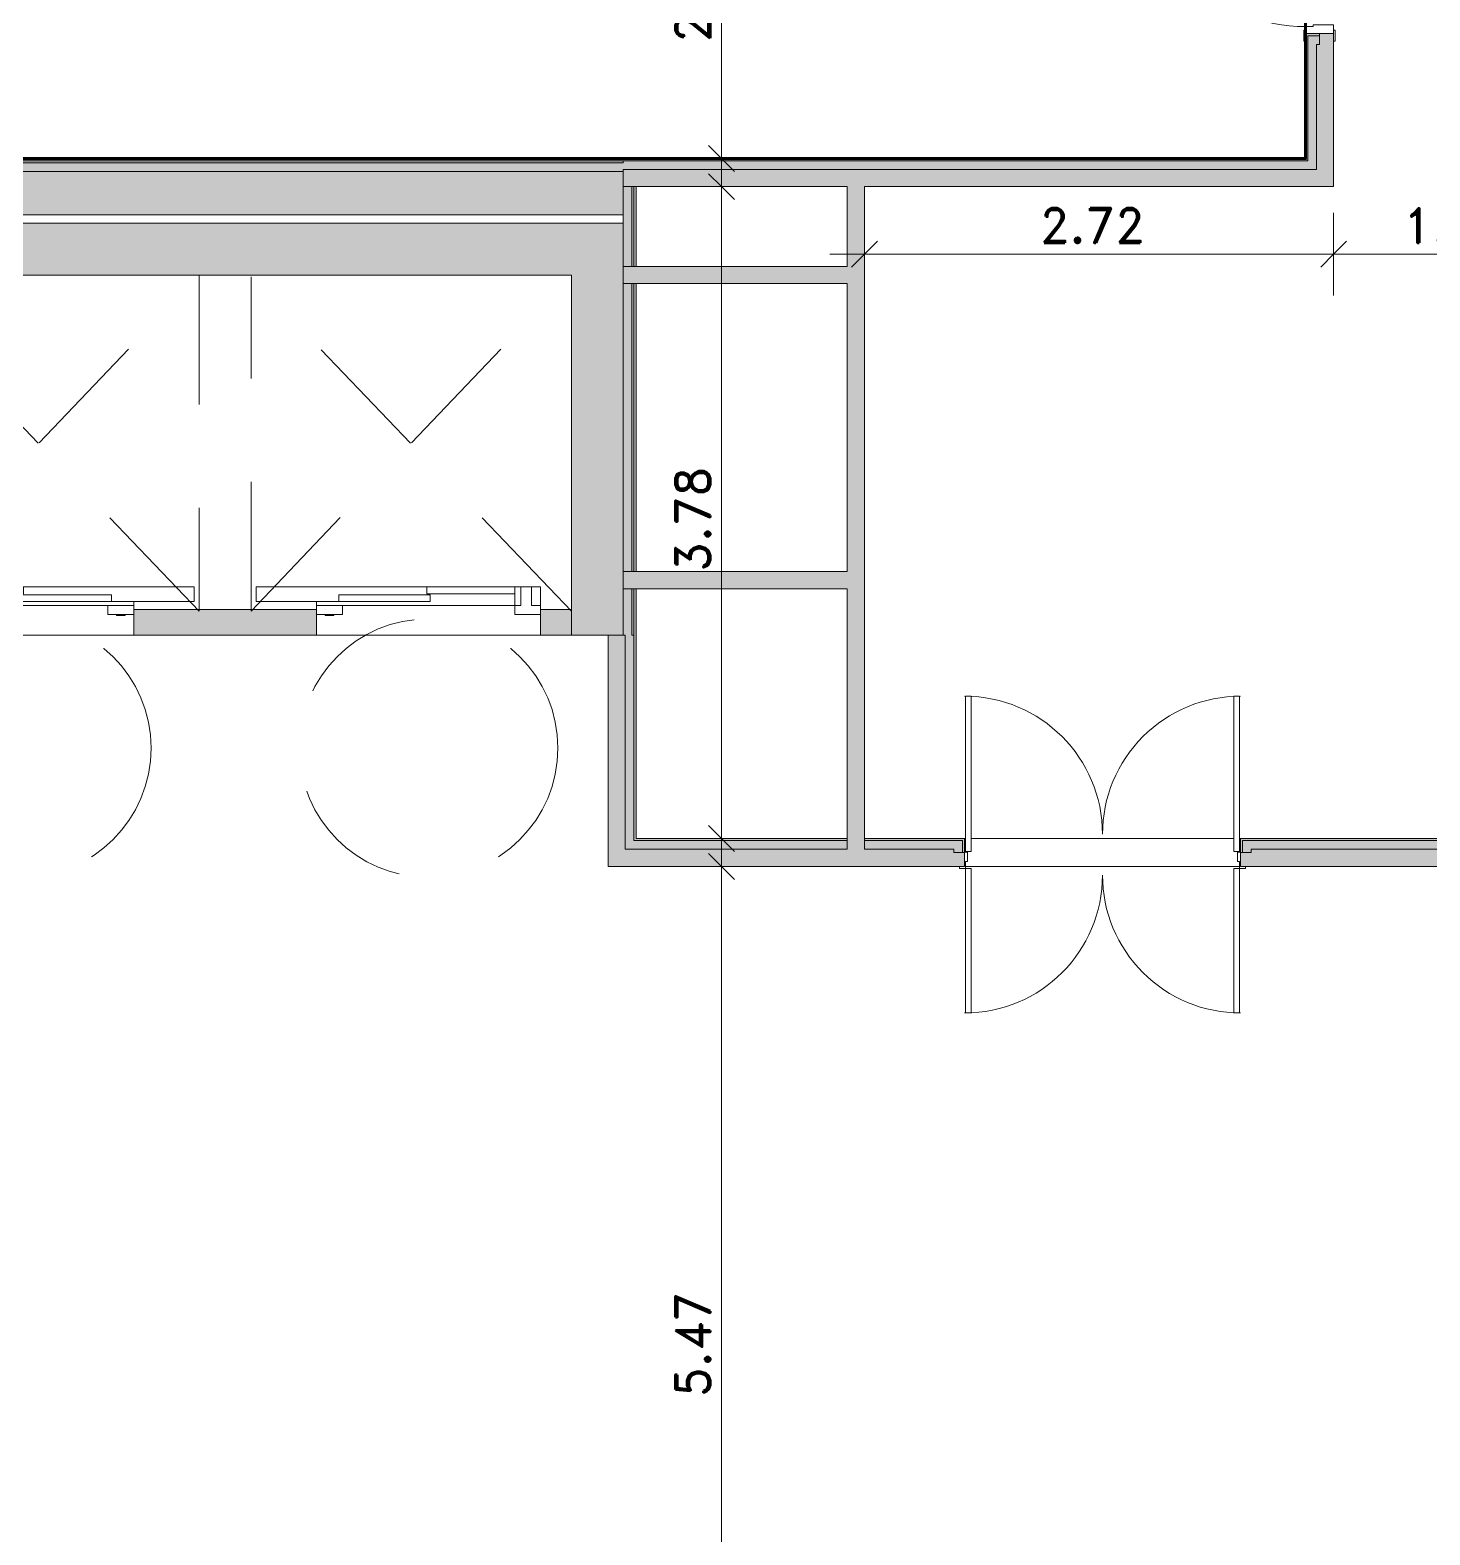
# Model space of a CAD drawing. Header units: metres. Extents: x -227.9 to -140, y 37.9 to 92.1.
# Drawn here: x -179.44 to -171.32, y 51.7 to 60.43 of the extents above; entities that cross this region are included whole.
import ezdxf

# ---------------------------------------------------------------- set-up
doc = ezdxf.new("R2010")
doc.units = ezdxf.units.M
doc.linetypes.add('JIS_02_0.7', pattern=[1.35, 0.75, -0.6])
for name, color, linetype, lineweight in [('A-ANNO-DIMS', 7, 'Continuous', 9), ('A-ANNO-DIMS-100', 7, 'Continuous', 9), ('A-DOOR', 7, 'Continuous', 5), ('A-FLOR', 7, 'Continuous', 5), ('A-WALL', 7, 'Continuous', 5), ('A-WALL-PATT', 7, 'Continuous', 13), ('I-WALL', 7, 'Continuous', 5)]:
    doc.layers.add(name, color=color, linetype=linetype, lineweight=lineweight)
doc.layers.add('A-DETL', color=94, linetype='Continuous', lineweight=5, true_color=0x00a600)
doc.layers.add('Chambre', color=40, linetype='Continuous')
doc.styles.add('RomanD_B', font='', dxfattribs={"height": 0.2})
doc.styles.get('RomanD_B').set_extended_font_data('RomanD', bold=True)
doc.dimstyles.new('LAG-Romans_0_2', dxfattribs={"dimscale": 0.3048, "dimtxt": 0.200715, "dimasz": 0.492126, "dimexe": 0.787402, "dimexo": 0.0625, "dimgap": 0, "dimtad": 1, "dimrnd": 0.01, "dimzin": 0, "dimdsep": 46, "dimtxsty": 'RomanD_B', "dimblk1": 'OBLIQUE', "dimblk2": 'OBLIQUE', "dimsah": 1, "dimcen": 0.09, "dimdle": 0.656168, "dimazin": 0, "dimtfac": 1, "dimtdec": 4, "dimtix": 1, "dimtmove": 0, "dimatfit": 3, "dimfxl": 0.787402, "dimfxlon": 1, "dimtvp": 1, "dimtolj": 1, "dimtzin": 0, "dimarcsym": 2})

# ---------------------------------------------------------------- blocks, each defined once
blk = doc.blocks.new('LAG-C1030-PORTE-ASCENS-13PR_09 - LAG-C1030-PORTE-ASCENS-13PR_09-100-1043401-MUC-LAG-PRO-PLA-ARC-TZN-N02-AG02Ec-Cote')
at = {"layer": 'A-DOOR', "color": 9, "true_color": 0xc0c0c0}
for p, q in [((-0.745, -0.045), (-0.595, -0.045)), ((-0.745, -0.097), (-0.745, -0.045)), ((-0.595, -0.045), (-0.595, -0.205)), ((0.405, -0.097), (0.405, -0.045)), ((0.405, -0.045), (0.555, -0.045)), ((0.455, -0.04), (0.505, -0.04)), ((0.455, -0.045), (0.455, -0.04)), ((0.505, -0.04), (0.505, -0.045)), ((0.555, -0.045), (0.555, -0.097)), ((-0.692, -0.097), (-0.745, -0.097)), ((-0.692, -0.205), (-0.692, -0.097)), ((-0.63, -0.097), (-0.595, -0.097)), ((-0.63, -0.205), (-0.63, -0.097)), ((0.405, -0.097), (-0.595, -0.097)), ((-0.085, -0.165), (-0.595, -0.165)), ((-0.105, -0.12), (0.425, -0.12)), ((-0.105, -0.16), (-0.105, -0.12)), ((-0.105, -0.16), (0.425, -0.16)), ((-0.085, -0.205), (-0.085, -0.165)), ((0.555, -0.097), (0.405, -0.097)), ((0.425, -0.12), (0.425, -0.16)), ((0.905, -0.12), (0.425, -0.12)), ((0.555, -0.12), (0.555, -0.097)), ((0.905, -0.205), (0.905, -0.12)), ((-0.595, -0.205), (-0.692, -0.205)), ((-0.595, -0.205), (-0.085, -0.205)), ((-0.085, -0.205), (0.905, -0.205))]:
    blk.add_line(p, q, dxfattribs=at)
at = {"layer": 'A-DOOR', "color": 9, "lineweight": 9, "true_color": 0xc0c0c0}
for p, q in [((-0.745, -0.205), (-0.745, -0.097)), ((-0.692, -0.205), (-0.745, -0.205))]:
    blk.add_line(p, q, dxfattribs=at)
blk = doc.blocks.new('LAG-C1030-PORTE-ASCENS-13PR_09 - LAG-C1030-PORTE-ASCENS-13PR_09-100-1022867-MUC-LAG-PRO-PLA-ARC-TZN-N02-AG02Ec-Cote')
at = {"layer": 'A-DOOR', "color": 9, "lineweight": 9, "true_color": 0xc0c0c0}
for p, q in [((-0.745, 0.205), (-0.745, 0.097)), ((-0.692, 0.205), (-0.745, 0.205))]:
    blk.add_line(p, q, dxfattribs=at)
at = {"layer": 'A-DOOR', "color": 9, "true_color": 0xc0c0c0}
for p, q in [((-0.692, 0.205), (-0.692, 0.097)), ((-0.595, 0.205), (-0.692, 0.205)), ((-0.63, 0.205), (-0.63, 0.097)), ((-0.595, 0.205), (-0.085, 0.205)), ((-0.595, 0.045), (-0.595, 0.205)), ((-0.085, 0.205), (-0.085, 0.165)), ((-0.085, 0.205), (0.905, 0.205)), ((0.905, 0.205), (0.905, 0.12)), ((-0.692, 0.097), (-0.745, 0.097)), ((-0.745, 0.097), (-0.745, 0.045)), ((-0.63, 0.097), (-0.595, 0.097)), ((-0.085, 0.165), (-0.595, 0.165)), ((0.405, 0.097), (-0.595, 0.097)), ((-0.105, 0.16), (0.425, 0.16)), ((-0.105, 0.16), (-0.105, 0.12)), ((-0.105, 0.12), (0.425, 0.12)), ((0.405, 0.097), (0.405, 0.045)), ((0.555, 0.097), (0.405, 0.097)), ((0.425, 0.12), (0.425, 0.16)), ((0.905, 0.12), (0.425, 0.12)), ((0.555, 0.12), (0.555, 0.097)), ((0.555, 0.045), (0.555, 0.097)), ((-0.745, 0.045), (-0.595, 0.045)), ((0.405, 0.045), (0.555, 0.045)), ((0.455, 0.045), (0.455, 0.04)), ((0.455, 0.04), (0.505, 0.04)), ((0.505, 0.04), (0.505, 0.045))]:
    blk.add_line(p, q, dxfattribs=at)
blk = doc.blocks.new('LAG-C1030-PORTE-VEV 2 VANT-13PR_03 - LAG-C1030-PORTE-VEV 2 VANT-13PR_03_01F -160X210-11490817-MUC-LAG-PRO-PLA-ARC-TZN-N02-AG02Ec-Cote')
at = {"layer": 'A-DOOR'}
for p, q in [((-1.5822, 0.4705), (-1.6147, 0.4705)), ((-1.6147, 0.4705), (-1.6147, -0.367)), ((-1.6147, 0.4705), (-1.6147, -0.367)), ((-1.5822, 0.4705), (-1.6147, 0.4705)), ((-1.5822, -0.367), (-1.5822, 0.4705)), ((-1.5822, -0.367), (-1.5822, 0.4705)), ((-0.0247, 0.4705), (-0.0572, 0.4705)), ((-0.0572, 0.4705), (-0.0572, -0.367)), ((-0.0572, 0.4705), (-0.0572, -0.367)), ((-0.0247, 0.4705), (-0.0572, 0.4705)), ((-0.0247, -0.367), (-0.0247, 0.4705)), ((-0.0247, -0.367), (-0.0247, 0.4705)), ((-1.6147, -0.367), (-1.5822, -0.367)), ((-1.6147, -0.367), (-1.5822, -0.367)), ((-0.0572, -0.367), (-0.0247, -0.367)), ((-0.0572, -0.367), (-0.0247, -0.367)), ((-1.5822, -0.466), (-1.6147, -0.466)), ((-1.6147, -0.466), (-1.6147, -1.3675)), ((-1.6147, -1.3675), (-1.6147, -0.466)), ((-1.5822, -1.3675), (-1.5822, -0.466)), ((-1.5822, -0.466), (-1.5822, -1.3675)), ((-0.0247, -0.466), (-0.0572, -0.466)), ((-0.0572, -0.466), (-0.0572, -1.3675)), ((-0.0572, -1.3675), (-0.0572, -0.466)), ((-0.0247, -1.3675), (-0.0247, -0.466)), ((-0.0247, -0.466), (-0.0247, -1.3675)), ((-1.6147, -1.3675), (-1.5822, -1.3675)), ((-0.0572, -1.3675), (-0.0247, -1.3675))]:
    blk.add_line(p, q, dxfattribs=at)
at = {"layer": 'A-DOOR', "color": 9, "true_color": 0xc0c0c0}
for p, q in [((-1.6497, -0.367), (-1.6497, -0.3795)), ((-1.6147, -0.367), (-1.6497, -0.367)), ((-1.6497, -0.3795), (-1.6197, -0.3795)), ((-1.6197, -0.3795), (-1.6197, -0.462)), ((-1.6147, -0.4095), (-1.6147, -0.367)), ((-1.6022, -0.4095), (-1.6147, -0.4095)), ((-1.6022, -0.462), (-1.6022, -0.4095)), ((-0.0372, -0.4095), (-0.0372, -0.462)), ((-0.0247, -0.4095), (-0.0372, -0.4095)), ((0.0103, -0.367), (-0.0247, -0.367)), ((-0.0247, -0.367), (-0.0247, -0.4095)), ((-0.0197, -0.462), (-0.0197, -0.3795)), ((-0.0197, -0.3795), (0.0103, -0.3795)), ((0.0103, -0.3795), (0.0103, -0.367)), ((-1.6197, -0.462), (-1.6022, -0.462)), ((-0.0372, -0.462), (-0.0197, -0.462))]:
    blk.add_line(p, q, dxfattribs=at)
at = {"layer": 'A-DOOR'}
for centre, start, end in [((-1.6197, -0.3295), 360, 90), ((-0.0197, -0.3295), 90, 180), ((-1.6197, -0.5675), 270, 0), ((-0.0197, -0.5675), 180, 270)]:
    blk.add_arc(centre, 0.8, start, end, dxfattribs=at)
blk = doc.blocks.new('LAG-C1030-PORTE-BAT 1 VANT-13PR_01 - LAG-C1030-PORTE-BAT 1 VANT-13PR_01_04F-90X210 CHAMBRE-15711706-MUC-LAG-PRO-PLA-ARC-TZN-N02-AG02Ec-Cote')
at = {"layer": 'A-DOOR'}
for p, q in [((0.3553, 1.0015), (0.3153, 1.0015)), ((0.3153, 1.0015), (0.3153, 0.0815)), ((0.3553, 0.0815), (0.3553, 1.0015)), ((0.2603, 0.9365), (0.2603, 0.8165)), ((0.3153, 0.9365), (0.2603, 0.9365)), ((0.2803, 0.8165), (0.2803, 0.9165)), ((0.2803, 0.9165), (0.3153, 0.9165)), ((0.3153, 0.9165), (0.3153, 0.9365)), ((0.4103, 0.9365), (0.3553, 0.9365)), ((0.3553, 0.9365), (0.3553, 0.9165)), ((0.3553, 0.9165), (0.3903, 0.9165)), ((0.3903, 0.9165), (0.3903, 0.8165)), ((0.4103, 0.8165), (0.4103, 0.9365)), ((0.2603, 0.8165), (0.2803, 0.8165)), ((0.3903, 0.8165), (0.4103, 0.8165)), ((0.3153, 0.0815), (0.3553, 0.0815))]:
    blk.add_line(p, q, dxfattribs=at)
at = {"layer": 'A-DOOR', "color": 9, "true_color": 0xc0c0c0}
for p, q in [((-0.5847, 0.0915), (-0.6497, 0.0915)), ((-0.6497, 0.0915), (-0.6497, 0.0815)), ((-0.5847, 0.0815), (-0.5847, 0.0915)), ((0.3753, 0.0915), (0.3753, 0.0815)), ((0.4403, 0.0915), (0.3753, 0.0915)), ((0.4403, 0.0815), (0.4403, 0.0915)), ((-0.6497, 0.0815), (-0.5847, 0.0815)), ((-0.6047, 0.0815), (-0.6047, -0.0815)), ((-0.5647, 0.0815), (-0.6047, 0.0815)), ((-0.5647, 0.0376), (-0.5647, 0.0815)), ((-0.5547, 0.0376), (-0.5647, 0.0376)), ((-0.5547, -0.0815), (-0.5547, 0.0376)), ((0.3553, 0.0376), (0.3453, 0.0376)), ((0.3453, 0.0376), (0.3453, -0.0815)), ((0.3953, 0.0815), (0.3553, 0.0815)), ((0.3553, 0.0815), (0.3553, 0.0376)), ((0.3753, 0.0815), (0.4403, 0.0815)), ((0.3953, -0.0815), (0.3953, 0.0815)), ((-0.5847, -0.0815), (-0.6497, -0.0815)), ((-0.6497, -0.0815), (-0.6497, -0.0915)), ((-0.6047, -0.0815), (-0.5547, -0.0815)), ((-0.5847, -0.0915), (-0.5847, -0.0815)), ((0.3453, -0.0815), (0.3953, -0.0815)), ((0.3753, -0.0815), (0.3753, -0.0915)), ((0.4403, -0.0815), (0.3753, -0.0815)), ((0.4403, -0.0915), (0.4403, -0.0815)), ((-0.6497, -0.0915), (-0.5847, -0.0915)), ((0.3753, -0.0915), (0.4403, -0.0915))]:
    blk.add_line(p, q, dxfattribs=at)
at = {"layer": 'A-DOOR'}
blk.add_arc((0.3553, 0.0815), 0.92, 90, 180, dxfattribs=at)
blk = doc.blocks.new('DIMBLOCK29-MUC-LAG-PRO-PLA-ARC-TZN-N02-AG02Ec-Cote')
at = {"layer": 'A-ANNO-DIMS-100', "transparency": 16777216}
for p, q in [((-175.4305, 59.4895), (-175.4305, 61.921)), ((-175.6705, 61.721), (-175.1905, 61.721)), ((-175.4305, 61.721), (-175.6705, 61.721)), ((-175.6705, 59.6895), (-175.1905, 59.6895)), ((-175.4305, 59.6895), (-175.6705, 59.6895))]:
    blk.add_line(p, q, dxfattribs=at)
at = {"layer": 'A-ANNO-DIMS-100', "lineweight": 25, "transparency": 16777216}
for p, q in [((-175.4305, 61.721), (-175.5055, 61.796)), ((-175.4305, 61.721), (-175.3555, 61.646)), ((-175.4305, 59.6895), (-175.5055, 59.7645)), ((-175.4305, 59.6895), (-175.3555, 59.6145))]:
    blk.add_line(p, q, dxfattribs=at)
at = {"layer": 'A-ANNO-DIMS-100', "color": 0, "transparency": 16777216, "insert": (-175.6961, 60.3617), "char_height": 0.2, "width": 0.824475, "attachment_point": 1, "rotation": 90, "line_spacing_factor": 1.146391, "style": 'RomanD_B'}
blk.add_mtext('2.03', dxfattribs=at)
blk = doc.blocks.new('_Oblique')
at = {"color": 0, "linetype": 'ByBlock', "lineweight": -2}
blk.add_line((-0.5, -0.5), (0.5, 0.5), dxfattribs=at)
blk = doc.blocks.new('DIMBLOCK30-MUC-LAG-PRO-PLA-ARC-TZN-N02-AG02Ec-Cote')
at = {"layer": 'A-ANNO-DIMS-100', "transparency": 16777216}
for p, q in [((-175.4305, 55.5444), (-175.4305, 59.7265)), ((-175.6705, 59.5265), (-175.1905, 59.5265)), ((-175.4305, 59.5265), (-175.6705, 59.5265)), ((-175.6705, 55.7444), (-175.1905, 55.7444)), ((-175.4305, 55.7444), (-175.6705, 55.7444))]:
    blk.add_line(p, q, dxfattribs=at)
at = {"layer": 'A-ANNO-DIMS-100', "lineweight": 25, "transparency": 16777216}
for p, q in [((-175.4305, 59.5265), (-175.5055, 59.6015)), ((-175.4305, 59.5265), (-175.3555, 59.4515)), ((-175.4305, 55.7444), (-175.5055, 55.8194)), ((-175.4305, 55.7444), (-175.3555, 55.6694))]:
    blk.add_line(p, q, dxfattribs=at)
at = {"layer": 'A-ANNO-DIMS-100', "color": 0, "transparency": 16777216, "insert": (-175.6961, 57.2919), "char_height": 0.2, "width": 0.824475, "attachment_point": 1, "rotation": 90, "line_spacing_factor": 1.146391, "style": 'RomanD_B'}
blk.add_mtext('3.78', dxfattribs=at)
blk = doc.blocks.new('DIMBLOCK154-MUC-LAG-PRO-PLA-ARC-TZN-N02-AG02Ec-Cote')
at = {"layer": 'A-ANNO-DIMS-100', "transparency": 16777216}
for p, q in [((-171.8791, 59.3749), (-171.8791, 58.8949)), ((-171.8791, 59.1349), (-171.8791, 59.3749)), ((-170.3891, 59.3749), (-170.3891, 58.8949)), ((-170.3891, 59.1349), (-170.3891, 59.3749)), ((-172.0791, 59.1349), (-170.1891, 59.1349))]:
    blk.add_line(p, q, dxfattribs=at)
at = {"layer": 'A-ANNO-DIMS-100', "lineweight": 25, "transparency": 16777216}
for p, q in [((-171.8791, 59.1349), (-171.8041, 59.2099)), ((-170.3891, 59.1349), (-170.3141, 59.2099)), ((-171.8791, 59.1349), (-171.9541, 59.0599)), ((-170.3891, 59.1349), (-170.4641, 59.0599))]:
    blk.add_line(p, q, dxfattribs=at)
at = {"layer": 'A-ANNO-DIMS-100', "color": 0, "transparency": 16777216, "insert": (-171.4777, 59.4006), "char_height": 0.2, "width": 0.824475, "attachment_point": 1, "line_spacing_factor": 1.146391, "style": 'RomanD_B'}
blk.add_mtext('1.49', dxfattribs=at)
blk = doc.blocks.new('DIMBLOCK155-MUC-LAG-PRO-PLA-ARC-TZN-N02-AG02Ec-Cote')
at = {"layer": 'A-ANNO-DIMS-100', "transparency": 16777216}
for p, q in [((-174.601, 59.3749), (-174.601, 58.8949)), ((-174.601, 59.1349), (-174.601, 59.3749)), ((-171.8791, 59.3749), (-171.8791, 58.8949)), ((-171.8791, 59.1349), (-171.8791, 59.3749)), ((-174.801, 59.1349), (-171.6791, 59.1349))]:
    blk.add_line(p, q, dxfattribs=at)
at = {"layer": 'A-ANNO-DIMS-100', "lineweight": 25, "transparency": 16777216}
for p, q in [((-174.601, 59.1349), (-174.526, 59.2099)), ((-171.8791, 59.1349), (-171.8041, 59.2099)), ((-174.601, 59.1349), (-174.676, 59.0599)), ((-171.8791, 59.1349), (-171.9541, 59.0599))]:
    blk.add_line(p, q, dxfattribs=at)
at = {"layer": 'A-ANNO-DIMS-100', "color": 0, "transparency": 16777216, "insert": (-173.5836, 59.4006), "char_height": 0.2, "width": 0.824475, "attachment_point": 1, "line_spacing_factor": 1.146391, "style": 'RomanD_B'}
blk.add_mtext('2.72', dxfattribs=at)
blk = doc.blocks.new('DIMBLOCK156-MUC-LAG-PRO-PLA-ARC-TZN-N02-AG02Ec-Cote')
at = {"layer": 'A-ANNO-DIMS-100', "transparency": 16777216}
for p, q in [((-175.4305, 49.9135), (-175.4305, 55.7814)), ((-175.6705, 55.5814), (-175.1905, 55.5814)), ((-175.4305, 55.5814), (-175.6705, 55.5814)), ((-175.6705, 50.1135), (-175.1905, 50.1135)), ((-175.4305, 50.1135), (-175.6705, 50.1135))]:
    blk.add_line(p, q, dxfattribs=at)
at = {"layer": 'A-ANNO-DIMS-100', "lineweight": 25, "transparency": 16777216}
for p, q in [((-175.4305, 55.5814), (-175.5055, 55.6564)), ((-175.4305, 55.5814), (-175.3555, 55.5064)), ((-175.4305, 50.1135), (-175.5055, 50.1885)), ((-175.4305, 50.1135), (-175.3555, 50.0385))]:
    blk.add_line(p, q, dxfattribs=at)
at = {"layer": 'A-ANNO-DIMS-100', "color": 0, "transparency": 16777216, "insert": (-175.6961, 52.5039), "char_height": 0.2, "width": 0.824475, "attachment_point": 1, "rotation": 90, "line_spacing_factor": 1.146391, "style": 'RomanD_B'}
blk.add_mtext('5.47', dxfattribs=at)

msp = doc.modelspace()

# ---------------------------------------------------------------- hatches: boundary and pattern name
at = {"layer": 'A-WALL-PATT', "lineweight": 5, "true_color": 0xaaaaaa}
for points in [[(-180.621, 59.3635), (-176.001, 59.3635), (-176.001, 59.6135), (-180.621, 59.6135), (-180.621, 59.57)], [(-180.6195, 59.0135), (-176.001, 59.0135), (-176.001, 59.3135), (-180.6195, 59.3135), (-180.6195, 59.0342)], [(-176.301, 56.9235), (-176.001, 56.9235), (-176.001, 59.0135), (-176.301, 59.0135), (-176.301, 57.4268)]]:
    msp.add_hatch(color=253, dxfattribs=at).paths.add_polyline_path(points)
at = {"layer": 'I-WALL', "true_color": 0xaaaaaa}
h = msp.add_hatch(color=253, dxfattribs=at)
h.paths.add_polyline_path([(-171.9791, 59.5265), (-171.8791, 59.5265), (-171.8791, 60.4146), (-171.9606, 60.4146), (-171.9606, 60.3516), (-171.9791, 60.3516), (-171.9791, 59.57)])
h.paths.add_polyline_path([(-171.9606, 61.4146), (-171.8791, 61.4146), (-171.8791, 63.6203), (-171.9791, 63.6203), (-171.9791, 61.4776), (-171.9606, 61.4776), (-171.9606, 61.4276)])
h.paths.add_polyline_path([(-171.8791, 64.6203), (-171.8791, 66.3648), (-171.9606, 66.3648), (-171.9606, 66.3018), (-171.9791, 66.3018), (-171.9791, 64.6203), (-171.9606, 64.6203)])
h.paths.add_polyline_path([(-171.8791, 67.3648), (-171.8791, 68.7633), (-171.9606, 68.7633), (-171.9606, 68.7003), (-171.9791, 68.7003), (-171.9791, 67.4278), (-171.9606, 67.4278), (-171.9606, 67.3648)])
h.paths.add_polyline_path([(-171.8791, 69.7633), (-171.8791, 71.5086), (-171.9791, 71.5086), (-171.9791, 69.8263), (-171.9606, 69.8263), (-171.9606, 69.7633)])
h.paths.add_polyline_path([(-171.9791, 72.5086), (-171.8791, 72.5086), (-171.8791, 74.7135), (-171.9606, 74.7135), (-171.9606, 74.6505), (-171.9791, 74.6505), (-171.9791, 72.5521)])
h.paths.add_polyline_path([(-171.8791, 75.7135), (-171.8791, 76.5135), (-171.9791, 76.5135), (-171.9791, 75.7765), (-171.9606, 75.7765), (-171.9606, 75.7135)])
h = msp.add_hatch(color=253, dxfattribs=at)
h.paths.add_polyline_path([(-172.0421, 59.6765), (-172.0291, 59.6765), (-172.0291, 60.4016), (-171.9606, 60.4016), (-171.9606, 60.4146), (-172.0421, 60.4146), (-172.0421, 59.6895)])
h.paths.add_polyline_path([(-171.9606, 61.4146), (-171.9606, 61.4276), (-172.0291, 61.4276), (-172.0291, 61.721), (-172.0421, 61.721), (-172.0421, 61.4146), (-171.9983, 61.4146)])
h.paths.add_polyline_path([(-172.0421, 61.871), (-172.0291, 61.871), (-172.0291, 63.4263), (-172.0421, 63.4263), (-172.0421, 62.7849)])
h.paths.add_polyline_path([(-172.0291, 63.5763), (-172.0291, 63.6203), (-172.0421, 63.6203), (-172.0421, 63.5763)])
h.paths.add_polyline_path([(-172.0291, 64.6203), (-172.0291, 64.6642), (-172.0421, 64.6642), (-172.0421, 64.6203)])
h.paths.add_polyline_path([(-172.0291, 64.8142), (-172.0291, 66.2069), (-172.0421, 66.2069), (-172.0421, 64.8142)])
h.paths.add_polyline_path([(-171.9791, 66.3569), (-171.9606, 66.3569), (-171.9606, 66.3648), (-172.0421, 66.3648), (-172.0421, 66.3569), (-171.9983, 66.3569)])
h.paths.add_polyline_path([(-172.0421, 67.3648), (-171.9606, 67.3648), (-171.9606, 67.3778), (-172.0291, 67.3778), (-172.0291, 67.9591), (-172.0421, 67.9591), (-172.0421, 67.4098)])
h.paths.add_polyline_path([(-172.0291, 68.1691), (-172.0291, 68.7503), (-171.9606, 68.7503), (-171.9606, 68.7633), (-172.0421, 68.7633), (-172.0421, 68.1691)])
h.paths.add_polyline_path([(-171.9606, 69.7633), (-171.9606, 69.7711), (-172.0421, 69.7711), (-172.0421, 69.7633), (-171.9983, 69.7633)])
h.paths.add_polyline_path([(-172.0291, 69.9211), (-172.0291, 71.3151), (-172.0421, 71.3151), (-172.0421, 69.9211)])
h.paths.add_polyline_path([(-172.0291, 71.4651), (-172.0291, 71.5086), (-172.0421, 71.5086), (-172.0421, 71.4651)])
h.paths.add_polyline_path([(-172.0421, 72.5086), (-172.0291, 72.5086), (-172.0291, 72.5521), (-172.0421, 72.5521)])
h.paths.add_polyline_path([(-172.0291, 72.7021), (-172.0291, 74.257), (-172.0421, 74.257), (-172.0421, 72.7021)])
h.paths.add_polyline_path([(-172.0421, 74.407), (-172.0291, 74.407), (-172.0291, 74.7005), (-171.9606, 74.7005), (-171.9606, 74.7135), (-172.0421, 74.7135), (-172.0421, 74.5728)])
h.paths.add_polyline_path([(-172.0421, 75.7135), (-171.9606, 75.7135), (-171.9606, 75.7265), (-172.0291, 75.7265), (-172.0291, 76.4505), (-172.0421, 76.4505), (-172.0421, 75.7585)])
h = msp.add_hatch(color=253, dxfattribs=at)
h.paths.add_polyline_path([(-172.0291, 59.6265), (-171.9791, 59.6265), (-171.9791, 60.3516), (-171.9606, 60.3516), (-171.9606, 60.4016), (-172.0291, 60.4016), (-172.0291, 59.6765)])
h.paths.add_polyline_path([(-171.9606, 61.4276), (-171.9606, 61.4776), (-171.9791, 61.4776), (-171.9791, 61.721), (-172.0291, 61.721), (-172.0291, 61.4276)])
h.paths.add_polyline_path([(-171.9791, 61.871), (-171.9791, 63.4763), (-172.0291, 63.4763), (-172.0291, 61.871)])
h.paths.add_polyline_path([(-171.9791, 63.5763), (-171.9791, 63.6203), (-172.0291, 63.6203), (-172.0291, 63.5763)])
h.paths.add_polyline_path([(-171.9791, 64.6203), (-171.9791, 64.6642), (-172.0291, 64.6642), (-172.0291, 64.6203)])
h.paths.add_polyline_path([(-172.0291, 64.7642), (-171.9791, 64.7642), (-171.9791, 66.2069), (-172.0291, 66.2069), (-172.0291, 64.8142)])
h.paths.add_polyline_path([(-172.0291, 67.3778), (-171.9606, 67.3778), (-171.9606, 67.4278), (-171.9791, 67.4278), (-171.9791, 68.0091), (-172.0291, 68.0091), (-172.0291, 67.6072)])
h.paths.add_polyline_path([(-171.9791, 68.1191), (-171.9791, 68.7003), (-171.9606, 68.7003), (-171.9606, 68.7503), (-172.0291, 68.7503), (-172.0291, 68.1191)])
h.paths.add_polyline_path([(-172.0291, 69.9211), (-171.9791, 69.9211), (-171.9791, 71.3651), (-172.0291, 71.3651), (-172.0291, 70.2863)])
h.paths.add_polyline_path([(-172.0291, 71.4651), (-171.9791, 71.4651), (-171.9791, 71.5086), (-172.0291, 71.5086)])
h.paths.add_polyline_path([(-171.9791, 72.5086), (-171.9791, 72.5521), (-172.0291, 72.5521), (-172.0291, 72.5086)])
h.paths.add_polyline_path([(-172.0291, 72.6521), (-171.9791, 72.6521), (-171.9791, 74.257), (-172.0291, 74.257), (-172.0291, 72.7021)])
h.paths.add_polyline_path([(-171.9791, 74.407), (-171.9791, 74.6505), (-171.9606, 74.6505), (-171.9606, 74.7005), (-172.0291, 74.7005), (-172.0291, 74.407)])
h.paths.add_polyline_path([(-171.9606, 75.7265), (-171.9606, 75.7765), (-171.9791, 75.7765), (-171.9791, 76.4635), (-172.0291, 76.4635), (-172.0291, 75.7265)])
for points in [[(-176.001, 59.6765), (-176.001, 59.6895), (-180.6415, 59.6895), (-180.6285, 59.6765), (-177.4953, 59.6765)], [(-176.001, 59.6635), (-176.001, 59.6765), (-180.6285, 59.6765), (-180.6195, 59.6675), (-180.6195, 59.6635), (-177.4953, 59.6635)], [(-176.001, 59.6135), (-176.001, 59.6635), (-180.6195, 59.6635), (-180.6195, 59.6135), (-177.4953, 59.6135)], [(-172.0421, 59.6765), (-172.0421, 59.6895), (-176.001, 59.6895), (-176.001, 59.6765), (-172.5615, 59.6765)], [(-172.0291, 59.6265), (-172.0291, 59.6765), (-176.001, 59.6765), (-176.001, 59.6265), (-172.0421, 59.6265)], [(-171.9791, 59.5265), (-171.9791, 59.6265), (-176.001, 59.6265), (-176.001, 59.5265), (-172.0421, 59.5265)], [(-174.601, 55.6814), (-174.601, 59.5265), (-174.701, 59.5265), (-174.701, 55.6814)], [(-174.701, 58.9635), (-174.701, 59.0635), (-176.001, 59.0635), (-176.001, 58.9635), (-175.8507, 58.9635)], [(-176.001, 57.1935), (-174.701, 57.1935), (-174.701, 57.2935), (-176.001, 57.2935)], [(-175.988, 55.5814), (-175.988, 56.9235), (-176.088, 56.9235), (-176.088, 55.5814)], [(-175.938, 55.6814), (-175.938, 56.9235), (-175.988, 56.9235), (-175.988, 55.6814)], [(-175.925, 55.7314), (-175.925, 56.9235), (-175.938, 56.9235), (-175.938, 55.7314)]]:
    msp.add_hatch(color=253, dxfattribs=at).paths.add_polyline_path(points)
h = msp.add_hatch(color=253, dxfattribs=at)
h.paths.add_polyline_path([(-176.001, 56.9235), (-175.951, 56.9235), (-175.951, 57.1935), (-176.001, 57.1935)])
h.paths.add_polyline_path([(-176.001, 57.2935), (-175.951, 57.2935), (-175.951, 58.9635), (-176.001, 58.9635), (-176.001, 57.4268)])
h.paths.add_polyline_path([(-175.951, 59.0635), (-175.951, 59.5265), (-176.001, 59.5265), (-176.001, 59.0635)])
h = msp.add_hatch(color=253, dxfattribs=at)
h.paths.add_polyline_path([(-175.938, 56.9235), (-175.938, 57.1935), (-175.951, 57.1935), (-175.951, 56.9235)])
h.paths.add_polyline_path([(-175.938, 57.2935), (-175.938, 58.9635), (-175.951, 58.9635), (-175.951, 57.2935)])
h.paths.add_polyline_path([(-175.938, 59.0635), (-175.938, 59.5265), (-175.951, 59.5265), (-175.951, 59.0635)])
h = msp.add_hatch(color=253, dxfattribs=at)
h.paths.add_polyline_path([(-175.925, 56.9235), (-175.925, 57.1935), (-175.938, 57.1935), (-175.938, 56.9235)])
h.paths.add_polyline_path([(-175.925, 57.2935), (-175.925, 58.9635), (-175.938, 58.9635), (-175.938, 57.2935)])
h.paths.add_polyline_path([(-175.925, 59.0635), (-175.925, 59.5265), (-175.938, 59.5265), (-175.938, 59.0635)])
h = msp.add_hatch(color=253, dxfattribs=at)
h.paths.add_polyline_path([(-176.301, 56.9235), (-176.301, 57.0735), (-176.4795, 57.0735), (-176.4795, 56.9235), (-176.3572, 56.9235)])
h.paths.add_polyline_path([(-177.7795, 56.9235), (-177.7795, 57.0735), (-178.8395, 57.0735), (-178.8395, 56.9235)])
h.paths.add_polyline_path([(-180.1395, 56.9235), (-180.1395, 57.0735), (-180.3197, 57.0735), (-180.3197, 56.9235)])
h = msp.add_hatch(color=253, dxfattribs=at)
h.paths.add_polyline_path([(-172.4068, 55.6629), (-172.3568, 55.6629), (-172.3568, 55.6814), (-171.0822, 55.6814), (-171.0822, 55.7314), (-172.4068, 55.7314)])
h.paths.add_polyline_path([(-174.0328, 55.6629), (-174.0328, 55.7314), (-174.601, 55.7314), (-174.601, 55.6814), (-174.0828, 55.6814), (-174.0828, 55.6629)])
h.paths.add_polyline_path([(-175.8507, 55.6814), (-174.701, 55.6814), (-174.701, 55.7314), (-175.938, 55.7314), (-175.938, 55.6814), (-175.925, 55.6814)])
h = msp.add_hatch(color=253, dxfattribs=at)
h.paths.add_polyline_path([(-172.4198, 55.6629), (-172.4068, 55.6639), (-172.4068, 55.7314), (-171.0822, 55.7314), (-171.0822, 55.7444), (-172.4198, 55.7444), (-172.4198, 55.6639)])
h.paths.add_polyline_path([(-174.0198, 55.6629), (-174.0198, 55.7444), (-174.601, 55.7444), (-174.601, 55.7314), (-174.0328, 55.7314), (-174.0328, 55.6629)])
h.paths.add_polyline_path([(-175.925, 55.7314), (-174.701, 55.7314), (-174.701, 55.7444), (-175.925, 55.7444)])
h = msp.add_hatch(color=253, dxfattribs=at)
h.paths.add_polyline_path([(-171.7393, 55.5814), (-171.0822, 55.5814), (-171.0822, 55.6814), (-172.3568, 55.6814), (-172.3568, 55.6629), (-172.4198, 55.6629), (-172.4198, 55.5814), (-172.3898, 55.5814)])
h.paths.add_polyline_path([(-174.2061, 55.5814), (-174.0198, 55.5814), (-174.0198, 55.6629), (-174.0828, 55.6629), (-174.0828, 55.6814), (-175.988, 55.6814), (-175.988, 55.5814), (-175.8507, 55.5814)])

# ---------------------------------------------------------------- linework, layer by layer
at = {"layer": 'A-DETL', "color": 7, "linetype": 'JIS_02_0.7'}
for p, q in [((-180.3195, 57.0635), (-178.4595, 59.013)), ((-178.4595, 57.0635), (-180.3195, 59.0035)), ((-178.4595, 59.013), (-178.4595, 57.0635)), ((-178.1595, 57.0635), (-176.3085, 59.0035)), ((-176.2995, 57.0635), (-178.1595, 59.0035)), ((-178.1595, 57.0635), (-178.1595, 59.0035))]:
    msp.add_line(p, q, dxfattribs=at)
for centre in [(-179.4895, 56.2685), (-177.1295, 56.2685)]:
    msp.add_circle(centre, 0.75, dxfattribs=at)
at = {"layer": 'A-FLOR'}
for p, q in [((-178.8395, 56.9235), (-180.1395, 56.9235)), ((-176.4795, 56.9235), (-177.7795, 56.9235)), ((-174.0198, 55.7444), (-174.0148, 55.7444)), ((-173.9823, 55.7444), (-172.4573, 55.7444)), ((-172.4248, 55.7444), (-172.4198, 55.7444)), ((-172.4248, 55.5814), (-174.0148, 55.5814))]:
    msp.add_line(p, q, dxfattribs=at)
at = {"layer": 'A-WALL'}
for p, q in [((-172.0291, 60.4016), (-172.0291, 59.6765)), ((-171.9606, 60.4016), (-172.0291, 60.4016)), ((-171.9791, 60.3516), (-171.9791, 59.6265)), ((-171.9606, 60.3516), (-171.9791, 60.3516)), ((-171.9606, 60.3516), (-171.9606, 60.4146)), ((-172.0291, 59.6765), (-180.6285, 59.6765)), ((-176.001, 59.6635), (-180.6195, 59.6635)), ((-176.001, 59.6765), (-176.001, 59.6635)), ((-176.001, 59.6265), (-176.001, 59.6135)), ((-176.001, 59.6265), (-171.9791, 59.6265)), ((-175.925, 59.5265), (-176.001, 59.5265)), ((-175.951, 59.0635), (-175.951, 59.5265)), ((-175.938, 59.0635), (-175.938, 59.5265)), ((-175.925, 59.0635), (-176.001, 59.0635)), ((-175.925, 58.9635), (-176.001, 58.9635)), ((-175.951, 57.2935), (-175.951, 58.9635)), ((-175.938, 57.2935), (-175.938, 58.9635)), ((-175.925, 57.2935), (-176.001, 57.2935)), ((-175.925, 57.1935), (-176.001, 57.1935)), ((-175.951, 56.9235), (-175.951, 57.1935)), ((-175.938, 55.7314), (-175.938, 57.1935)), ((-175.988, 56.9235), (-176.001, 56.9235)), ((-175.988, 55.6814), (-175.988, 56.9235)), ((-175.938, 56.9235), (-175.951, 56.9235)), ((-174.701, 55.7314), (-175.938, 55.7314)), ((-174.701, 55.7444), (-174.701, 55.6814)), ((-174.601, 55.7444), (-174.601, 55.6814)), ((-174.0328, 55.7314), (-174.601, 55.7314)), ((-174.0328, 55.6629), (-174.0328, 55.7314)), ((-172.4068, 55.7314), (-172.4068, 55.6629)), ((-170.2291, 55.7314), (-172.4068, 55.7314)), ((-174.701, 55.6814), (-175.988, 55.6814)), ((-174.0828, 55.6814), (-174.601, 55.6814)), ((-174.0828, 55.6629), (-174.0828, 55.6814)), ((-174.0828, 55.6629), (-174.0198, 55.6629)), ((-172.4198, 55.6629), (-172.3568, 55.6629)), ((-172.3568, 55.6814), (-172.3568, 55.6629)), ((-170.2291, 55.6814), (-172.3568, 55.6814))]:
    msp.add_line(p, q, dxfattribs=at)
at = {"layer": 'A-WALL', "lineweight": 15}
for p, q in [((-176.001, 59.6135), (-180.621, 59.6135)), ((-176.001, 59.3635), (-176.001, 59.6135)), ((-180.621, 59.3635), (-176.001, 59.3635)), ((-176.001, 59.3135), (-180.6195, 59.3135)), ((-176.001, 59.0135), (-176.001, 59.3135)), ((-180.3195, 59.0135), (-176.301, 59.0135)), ((-176.301, 59.0135), (-176.301, 56.9235)), ((-176.001, 56.9235), (-176.001, 59.0135)), ((-176.301, 56.9235), (-176.001, 56.9235))]:
    msp.add_line(p, q, dxfattribs=at)
at = {"layer": 'Chambre', "lineweight": 140}
msp.add_lwpolyline([(-181.3358, 60.4807), (-180.5524, 59.6895), (-172.0421, 59.6895), (-172.0421, 63.4133), (-173.1788, 63.4133), (-173.1788, 64.1459), (-175.5971, 64.1459), (-180.5441, 64.1459), (-180.5442, 62.5001), (-180.6459, 61.7386), (-180.9131, 61.0682), (-181.339, 60.4831)], dxfattribs=at)
at = {"layer": 'I-WALL', "lineweight": 13}
for p, q in [((-172.0421, 60.3696), (-172.0421, 59.6895)), ((-171.8791, 59.5265), (-171.8791, 60.3696)), ((-172.0421, 59.6895), (-180.6195, 59.6895)), ((-180.6195, 59.6135), (-176.001, 59.6135)), ((-176.001, 59.6135), (-176.001, 56.9235)), ((-175.925, 59.5265), (-174.701, 59.5265)), ((-175.925, 59.0635), (-175.925, 59.5265)), ((-174.701, 59.5265), (-174.701, 59.0635)), ((-174.601, 59.5265), (-171.8791, 59.5265)), ((-174.601, 55.7444), (-174.601, 59.5265)), ((-174.701, 59.0635), (-175.925, 59.0635)), ((-175.925, 57.2935), (-175.925, 58.9635)), ((-175.925, 58.9635), (-174.701, 58.9635)), ((-174.701, 58.9635), (-174.701, 57.2935)), ((-174.701, 57.2935), (-175.925, 57.2935)), ((-175.925, 55.7444), (-175.925, 57.1935)), ((-175.925, 57.1935), (-174.701, 57.1935)), ((-174.701, 57.1935), (-174.701, 55.7444)), ((-177.7795, 57.0735), (-178.8395, 57.0735)), ((-178.8395, 57.0435), (-178.8395, 56.9235)), ((-177.7795, 56.9235), (-177.7795, 57.0435)), ((-176.301, 57.0735), (-176.4795, 57.0735)), ((-176.4795, 57.0435), (-176.4795, 56.9235)), ((-176.301, 56.9235), (-176.301, 57.0735)), ((-178.8395, 56.9235), (-177.7795, 56.9235)), ((-176.4795, 56.9235), (-176.301, 56.9235)), ((-176.088, 56.9235), (-176.088, 55.5814)), ((-176.001, 56.9235), (-176.088, 56.9235)), ((-174.701, 55.7444), (-175.925, 55.7444)), ((-174.0198, 55.7444), (-174.601, 55.7444)), ((-174.0198, 55.6639), (-174.0198, 55.7444)), ((-170.2291, 55.7444), (-172.4198, 55.7444)), ((-172.4198, 55.7444), (-172.4198, 55.6639)), ((-176.088, 55.5814), (-174.0498, 55.5814)), ((-172.3898, 55.5814), (-171.0822, 55.5814))]:
    msp.add_line(p, q, dxfattribs=at)

# ---------------------------------------------------------------- block references
at = {"layer": 'A-DOOR', "rotation": 89.99999999999989}
msp.add_blockref('LAG-C1030-PORTE-BAT 1 VANT-13PR_01 - LAG-C1030-PORTE-BAT 1 VANT-13PR_01_04F-90X210 CHAMBRE-15711706-MUC-LAG-PRO-PLA-ARC-TZN-N02-AG02Ec-Cote', (-171.9606, 61.0193), dxfattribs=at)
at = {"layer": 'A-DOOR', "color": 9, "true_color": 0xc0c0c0}
msp.add_blockref('LAG-C1030-PORTE-ASCENS-13PR_09 - LAG-C1030-PORTE-ASCENS-13PR_09-100-1022867-MUC-LAG-PRO-PLA-ARC-TZN-N02-AG02Ec-Cote', (-179.3945, 56.9985), dxfattribs=at)
at = {"layer": 'A-DOOR', "color": 9, "true_color": 0xc0c0c0, "rotation": 180}
for name, p in [('LAG-C1030-PORTE-ASCENS-13PR_09 - LAG-C1030-PORTE-ASCENS-13PR_09-100-1043401-MUC-LAG-PRO-PLA-ARC-TZN-N02-AG02Ec-Cote', (-177.2245, 56.9985)), ('LAG-C1030-PORTE-VEV 2 VANT-13PR_03 - LAG-C1030-PORTE-VEV 2 VANT-13PR_03_01F -160X210-11490817-MUC-LAG-PRO-PLA-ARC-TZN-N02-AG02Ec-Cote', (-174.0395, 55.2019))]:
    msp.add_blockref(name, p, dxfattribs=at)

# ---------------------------------------------------------------- dimensions: what is measured, and where the dimension line sits
at = {"layer": 'A-ANNO-DIMS'}
for base, p1, p2, override, picture, middle in [((-175.4305, 61.721), (-175.6705, 59.6895), (-175.6705, 61.721), {"dimpost": '<>', "dimfxl": 2.031434}, 'DIMBLOCK29-MUC-LAG-PRO-PLA-ARC-TZN-N02-AG02Ec-Cote', (-175.5305, 60.7052)), ((-175.4305, 59.5265), (-175.6705, 55.7444), (-175.6705, 59.5265), {"dimpost": '<>', "dimfxl": 3.782133}, 'DIMBLOCK30-MUC-LAG-PRO-PLA-ARC-TZN-N02-AG02Ec-Cote', (-175.5305, 57.6355)), ((-175.4305, 55.5814), (-175.6705, 50.1135), (-175.6705, 55.5814), {"dimpost": '<>', "dimfxl": 5.467868}, 'DIMBLOCK156-MUC-LAG-PRO-PLA-ARC-TZN-N02-AG02Ec-Cote', (-175.5305, 52.8475))]:
    dim = msp.add_linear_dim(base=base, p1=p1, p2=p2, angle=90, dimstyle='LAG-Romans_0_2', override=override, dxfattribs=at)
    dim.commit()
    dim.dimension.update_dxf_attribs({"geometry": picture, "text_midpoint": middle})
for base, p1, p2, override, picture, middle in [((-171.8791, 59.1349), (-174.601, 59.3749), (-171.8791, 59.3749), {"dimpost": '<>', "dimfxl": 2.721883}, 'DIMBLOCK155-MUC-LAG-PRO-PLA-ARC-TZN-N02-AG02Ec-Cote', (-173.2401, 59.2349)), ((-170.3891, 59.1349), (-171.8791, 59.3749), (-170.3891, 59.3749), {"dimpost": '<>', "dimfxl": 1.490002}, 'DIMBLOCK154-MUC-LAG-PRO-PLA-ARC-TZN-N02-AG02Ec-Cote', (-171.1341, 59.2349))]:
    dim = msp.add_linear_dim(base=base, p1=p1, p2=p2, dimstyle='LAG-Romans_0_2', override=override, dxfattribs=at)
    dim.commit()
    dim.dimension.update_dxf_attribs({"geometry": picture, "text_midpoint": middle})

doc.saveas('drawing.dxf')
